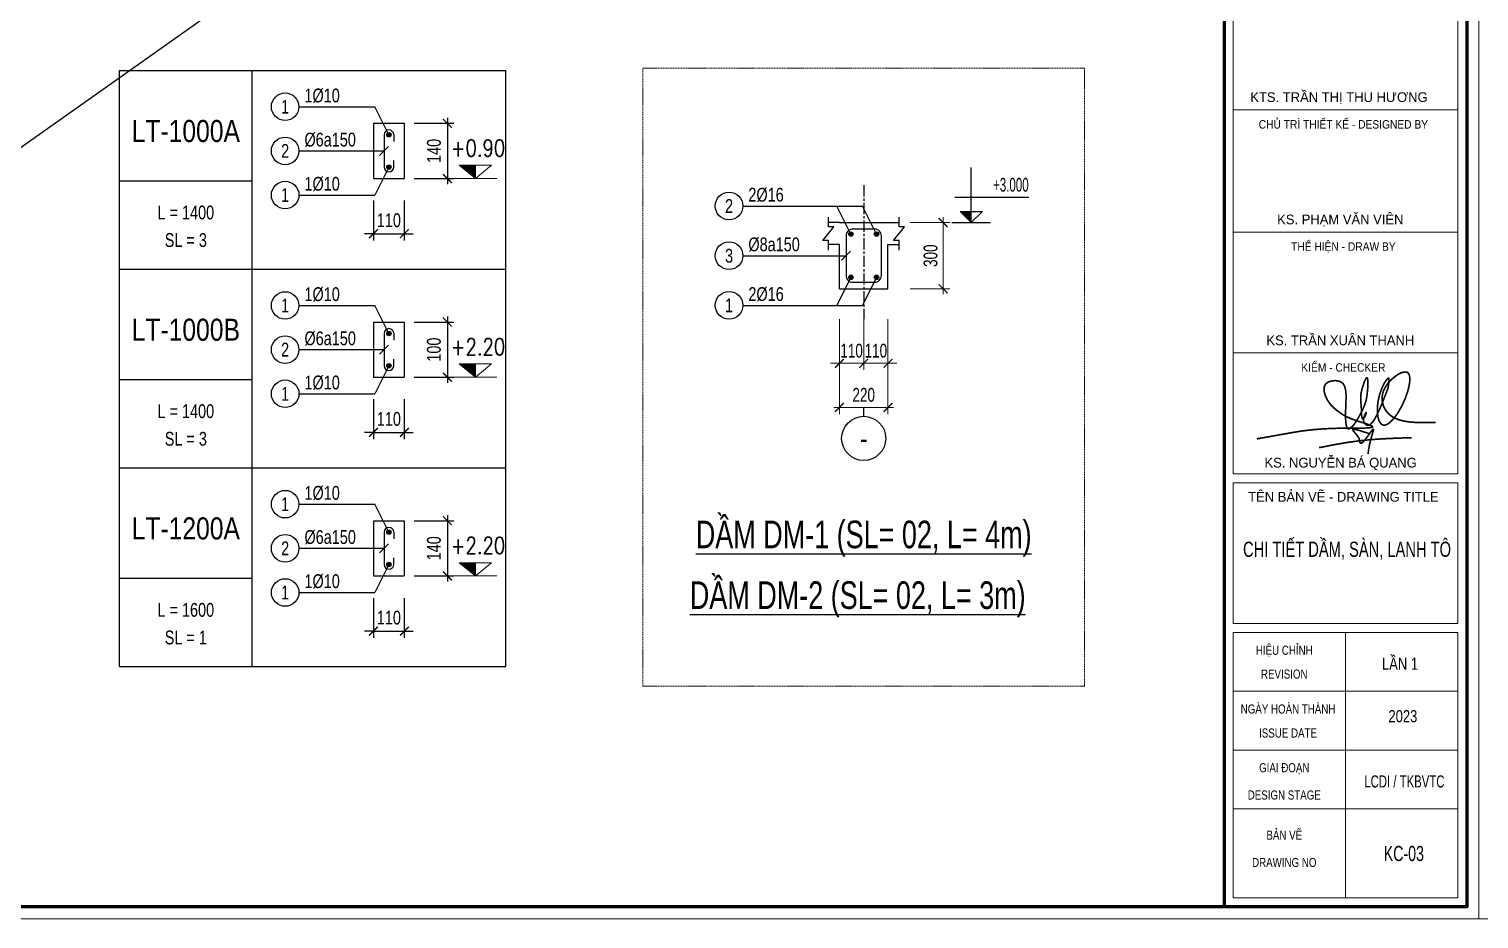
# Model space of a CAD drawing. Header units: millimetres. Extents: x 105214 to 359741, y -482084 to -322745.
# Drawn here: x 300403 to 313541, y -478817 to -470755 of the extents above; entities that cross this region are included whole.
import ezdxf
from ezdxf.enums import TextEntityAlignment as Align

# ---------------------------------------------------------------- set-up
doc = ezdxf.new("R2010")
doc.units = ezdxf.units.MM
doc.header["$LTSCALE"] = 20
doc.header["$MEASUREMENT"] = 0
doc.header["$PDMODE"] = 32
doc.linetypes.add('CENTER', pattern=[2, 1.25, -0.25, 0.25, -0.25])
doc.linetypes.add('HIDDEN', pattern=[0.375, 0.25, -0.125])
doc.layers.get('Defpoints').update_dxf_attribs({"color": 1})
for name, color, linetype in [('KCS_AXIS_CIRCLE', 1, 'Continuous'), ('KCS_AXIS_LABEL', 4, 'Continuous'), ('KCS_AXIS_SUB', 18, 'CENTER'), ('KCS_BORDER', 3, 'Continuous'), ('KCS_CHI', 1, 'Continuous'), ('KCS_DIM', 1, 'Continuous'), ('KCS_HATCH', 201, 'Continuous'), ('KCS_SNODE', 6, 'Continuous'), ('KCS_SOTHEP_CIRCLE', 1, 'Continuous'), ('KCS_SOTHEP_TEXT', 2, 'Continuous'), ('KCS_STEEL', 4, 'Continuous'), ('KCS_STIRRUP', 30, 'Continuous'), ('KCS_TEXT', 2, 'Continuous'), ('KCS_TEXT_TCK', 4, 'Continuous'), ('Khungten_LCDI', 7, 'Continuous')]:
    doc.layers.add(name, color=color, linetype=linetype)
doc.layers.add('KCS_Plotter', color=11, linetype='Continuous', plot=False)
for name, color, linetype, lineweight in [('LC Dim', 8, 'Continuous', 18), ('LC ISO', 153, 'Continuous', 13), ('LC MANH DUT', 35, 'HIDDEN', 5), ('LC Net dam 1', 30, 'Continuous', 30), ('LC Net thay', 7, 'Continuous', 25), ('LC Text1', 3, 'Continuous', 20), ('LC Text2', 7, 'Continuous', 25)]:
    doc.layers.add(name, color=color, linetype=linetype, lineweight=lineweight)
doc.styles.add('KCS_BIGTEXT', font='arial.ttf', dxfattribs={"width": 0.75})
doc.styles.add('KCS_SMTEXT', font='arial.ttf', dxfattribs={"width": 0.7})
doc.styles.add('Khungten', font='VHAVAN.TTF', dxfattribs={"width": 0.9, "height": 5000})
doc.styles.add('T1', font='Vnsimli.shx', dxfattribs={"width": 0.8})
doc.styles.add('Title', font='VHBLACK.TTF', dxfattribs={"width": 0.8})
doc.styles.add('VNAVANTH', font='VHAVANB.TTF', dxfattribs={"width": 0.6})
doc.dimstyles.new('KCS_DIM25', dxfattribs={"dimscale": 25, "dimtxt": 2.5, "dimasz": 1.6, "dimexe": 1.2, "dimexo": 0, "dimgap": 1, "dimtad": 1, "dimdec": 0, "dimzin": 0, "dimdsep": 46, "dimtxsty": 'KCS_SMTEXT', "dimblk": 'ARCHTICK', "dimcen": 0, "dimdle": 1, "dimclrd": 256, "dimclre": 256, "dimclrt": 2, "dimadec": 0, "dimazin": 0, "dimtfac": 1, "dimtdec": 0, "dimtix": 1, "dimtmove": 2, "dimatfit": 3, "dimfxl": 1, "dimtolj": 1, "dimtzin": 0, "dimarcsym": 0})

# ---------------------------------------------------------------- blocks, each defined once
blk = doc.blocks.new('NGUYEN BA QUANG')
at = {"layer": 'LC ISO', "const_width": 54}
for points in [[(-3416, -557, -0.001023), (-2231, -345, -0.008385), (-1869, -289, -0.026114), (-905, -212, -0.007166), (-491, -205, 0.001773), (-49, -203, 0.009736), (200, -197, 0.025773), (331, -186, 0.054465), (383, -173, 0.09183), (397, -166, 0.386262), (399, -152, 0.129793), (379, -135, 0.036801), (321, -108, 0.016128), (184, -59, -0.006736), (-183, 62, -0.023924), (-416, 154, -0.046785), (-684, 310, -0.041509), (-918, 503, -0.092678), (-1136, 813, -0.077778), (-1199, 1035, -0.070106), (-1196, 1141, -0.201572), (-1106, 1286, -0.091887), (-982, 1343, -0.118851), (-732, 1351, -0.227561), (-543, 1208, -0.055716), (-508, 1121, -0.035741), (-487, 1019, -0.022757), (-478, 904, -0.018678), (-477, 714, 0.005361), (-493, 294, 0.022501), (-487, 25, 0.024956), (-474, -85, 0.051878), (-451, -169, 0.084004), (-427, -209, 0.302699), (-372, -224, 0.091028), (-331, -204, 0.045769), (-285, -164, 0.031407), (-218, -87, 0.026473), (-114, 66, 0.038878), (124, 530, 0.063388), (207, 831, 0.030377), (243, 1236, 0.019395), (241, 1350, 0.050857), (231, 1429, 0.089259), (221, 1451, 0.446193), (202, 1454, 0.08967), (185, 1438, 0.048315), (156, 1388, 0.024568), (114, 1288, 0.037087), (24, 971, 0.06811), (7, 722, 0.007404), (19, 571, -0.009821), (27, 442, 0.013775), (38, 214, 0.023991), (46, 154, 0.068642), (58, 113, 0.168495), (71, 99, 0.190472), (82, 99, 0.135753), (102, 116, 0.042547), (133, 165, 0.037247), (185, 280, 0.083462), (192, 310, 0.752396), (189, 311, 0.077103), (170, 286, 0.067778), (106, 135, 0.079642), (97, 52, 0.07615), (107, 12, 0.090818), (168, -77, 0.162992), (233, -111, 0.134535), (287, -101, 0.046135), (315, -85, 0.0589), (372, -33, 0.033446), (431, 44, 0.020493), (492, 142, 0.018931), (584, 325, 0.012315), (712, 617, 0.006262), (906, 1114)], [(906, 1114, 0.006821), (929, 1272, 0.011774), (937, 1340, 0.026266), (938, 1394, 0.052103), (935, 1423, 0.076783), (930, 1436, 0.163971), (923, 1442, 0.170042), (914, 1442, 0.080479), (902, 1436, 0.05585), (881, 1417, 0.031056), (847, 1375, 0.025203), (791, 1286, 0.116129), (556, 476, 0.061974), (575, 166, 0.045365), (610, 47, 0.070676), (660, -41, 0.091415), (710, -86, 0.146905), (783, -104, 0.068448), (833, -95, 0.049636), (885, -72, 0.053986), (978, -6, 0.029209), (1056, 69, 0.021304), (1134, 162, 0.025491), (1250, 329, 0.068873), (1561, 1027, 0.01773), (1596, 1171, 0.037697), (1624, 1368, 0.029037), (1623, 1453, 0.04288), (1613, 1525, 0.066726), (1590, 1583, 0.100495), (1556, 1623, 0.111871), (1508, 1644, 0.054631), (1469, 1647, 0.041179), (1426, 1643, 0.04561), (1355, 1623, 0.04967), (1225, 1558, 0.109429), (829, 1164, 0.05047), (753, 1012, 0.368126), (1079, 156, 0.040655), (1223, 90, 0.031441), (1383, 42, 0.023503), (1557, 9, 0.017084), (1742, -10, 0.011936), (1936, -19, 0.009133), (2206, -21, 0.002915), (2480, -16)], [(274, -380, 0.002584), (99, -322, 0.004829), (-9, -289, 0.009549), (-104, -262, 0.02019), (-180, -245, 0.020391), (-210, -242, 0.037792), (-233, -241, 0.083891), (-249, -244, 0.129866), (-256, -250, 0.170647), (-258, -257, 0.074142), (-257, -264, 0.04333), (-253, -271, 0.038982), (-240, -290, 0.018381), (-209, -327, -0.006145), (-155, -388, -0.017161), (-112, -442, -0.029179), (-72, -502, -0.056277), (-39, -577, -0.025416), (-31, -610, -0.003247), (-24, -652, 0.033316), (-18, -677, 0.055631), (-12, -689, 0.087521), (-5, -698, 0.15828), (8, -703, 0.07777), (18, -702, 0.051495), (30, -698, 0.04838), (50, -685, 0.02792), (72, -667, 0.021215), (104, -635, 0.012757), (138, -596, 0.011354), (192, -528, 0.005945), (265, -430, -0.007904), (360, -301, -0.011483), (384, -270, -0.027823), (404, -249, -0.066961), (415, -240, -0.123545), (420, -238, -0.248584), (424, -240, -0.12084), (426, -246, -0.064597), (426, -260, -0.027008), (421, -289, -0.011306), (411, -326, -0.007085), (384, -419, 0.007773), (340, -569, 0.03162), (266, -923, 0.004795), (248, -1055)], [(-1368, -847, -0.004051), (-800, -737, -0.026384), (342, -582, -0.006339), (726, -556, -0.004215), (1111, -537, -0.002629), (1689, -517)]]:
    blk.add_lwpolyline(points, format="xyb", dxfattribs=at)
blk = doc.blocks.new('lcdi fix')
at = {"layer": 'Defpoints', "lineweight": 0}
blk.add_lwpolyline([(-1200, -14850), (-1200, 14850), (40800, 14850), (40800, -14850)], close=True, dxfattribs=at)
at = {"layer": 'Khungten_LCDI', "color": 5, "lineweight": 60}
blk.add_line((36600, 14650), (36600, -14650), dxfattribs=at)
at = {"layer": 'Khungten_LCDI', "color": 5, "lineweight": 25}
blk.add_line((40600, -14650), (40600, 14650), dxfattribs=at)
at = {"layer": 'Khungten_LCDI', "color": 9, "lineweight": 15}
for p, q in [((38600, -10133), (38600, -14500)), ((40450, -11100), (36750, -11100)), ((40450, -12067), (36750, -12067)), ((40450, -13033), (36750, -13033))]:
    blk.add_line(p, q, dxfattribs=at)
at = {"layer": 'Khungten_LCDI', "color": 5, "lineweight": 60}
blk.add_lwpolyline([(0, -14650), (0, 14650), (40600, 14650), (40600, -14650)], close=True, dxfattribs=at)
at = {"layer": 'Khungten_LCDI', "color": 9, "lineweight": 15}
for points in [[(36750, -1522), (40450, -1522), (40450, 446), (36750, 446)], [(36750, -1522), (40450, -1522), (40450, -3536), (36750, -3536)], [(36750, -1522), (40450, -1522), (40450, -3536), (36750, -3536)], [(36750, -5526), (40450, -5526), (40450, -3536), (36750, -3536)], [(36750, -7517), (40450, -7517), (40450, -5526), (36750, -5526)], [(36750, -9983), (40450, -9983), (40450, -7667), (36750, -7667)], [(36750, -14500), (40450, -14500), (40450, -10133), (36750, -10133)]]:
    blk.add_lwpolyline(points, close=True, dxfattribs=at)
at = {"layer": 'LC Net dam 1', "xscale": 0.4999997600305494, "yscale": 0.4999997600305494, "zscale": 0.4999997600305494}
blk.add_blockref('NGUYEN BA QUANG', (38848, -6664), dxfattribs=at)
at = {"color": 7}
for s, style, p in [('kts. trÇn thÞ thu h\xad¬ng', 'VNAVANTH', (38493, -1394)), ('Ks. ph¹m v¨n viªn', 'VNAVANTH', (38515, -3408)), ('Ks. trÇn xu©n thanh', 'VNAVANTH', (38515, -5399)), ('ks. nguyÔn b¸ quang', 'VNAVANTH', (38520, -7414)), ('tªn b¶n vÏ - drawing title', 'Khungten', (38566, -7977))]:
    blk.add_text(s, height=160, dxfattribs=dict(at, style=style)).set_placement(p, align=Align.CENTER)
for s, height, style, width, p in [('chñ tr× thiÕt kÕ - designed by', 140, 'Khungten', 0.9, (38566, -1832)), ('thÓ hiÖn - draw by', 140, 'Khungten', 0.9, (38566, -3845)), ('kiÓm - checker', 140, 'Khungten', 0.9, (38566, -5836)), ('hiÖu chØnh', 150, 'Khungten', 0.8, (37592, -10499)), ('revision', 150, 'Khungten', 0.8, (37592, -10891)), ('ngµy hoµn thµnh', 150, 'Khungten', 0.8, (37654, -11466)), ('issue date', 150, 'Khungten', 0.8, (37654, -11862)), ('giai ®o¹n', 150, 'Khungten', 0.8, (37592, -12433)), ('lcdi / tkbvtc', 200, 'Title', 0.7, (39571, -12684)), ('design stage', 150, 'Khungten', 0.8, (37592, -12883)), ('b¶n vÏ', 150, 'Khungten', 0.8, (37592, -13544)), ('drawing nO', 150, 'Khungten', 0.8, (37592, -13994))]:
    blk.add_text(s, height=height, dxfattribs=dict(at, style=style, width=width)).set_placement(p, align=Align.CENTER)
at = {"color": 7, "style": 'Khungten', "width": 0.8}
for tag, p in [('REVISION', (39499, -10746)), ('NGAYHT', (39546, -11609))]:
    blk.add_attdef(tag, text='', height=200, dxfattribs=at).set_placement(p, align=Align.CENTER)
at = {"layer": 'LC Text1', "style": 'Title', "width": 1.485915}
for tag, p, p2 in [('TENBANVE1', (36913, -8886), (40339, -8886)), ('TENBANVE2', (36913, -9562), (40339, -9562))]:
    blk.add_attdef(tag, text='', height=250, dxfattribs=at).set_placement(p, p2, align=Align.FIT)
at = {"layer": 'LC Text1', "style": 'Title', "width": 0.7}
blk.add_attdef('SOBANVE', text='', height=250, dxfattribs=at).set_placement((39562, -13896), align=Align.CENTER)
blk = doc.blocks.new('KCS_SNODE')
at = {"layer": 'KCS_SNODE'}
blk.add_hatch(color=256, dxfattribs=at).paths.add_polyline_path([(10, 0, 1), (-10, 0, 1)])
blk.add_circle((0, 0), 10, dxfattribs=at)
blk = doc.blocks.new('_ArchTick')
at = {"color": 0, "linetype": 'ByBlock', "const_width": 0.15}
blk.add_lwpolyline([(-0.5, -0.5), (0.5, 0.5)], dxfattribs=at)
blk = doc.blocks.new('LT_TYPE_3')
at = {"layer": 'KCS_BORDER'}
for p, q in [((0, 0), (1750, 0)), ((0, -900), (0, 0)), ((1750, -900), (1750, 0)), ((1150, -240), (1150, -490)), ((1150, -240), (1290, -240)), ((1290, -240), (1290, -490)), ((1150, -490), (1290, -490)), ((0, -900), (1750, -900))]:
    blk.add_line(p, q, dxfattribs=at)
at = {"layer": 'KCS_CHI'}
for p, q in [((600, -900), (600, 0)), ((812.5, -165), (1156.5, -165)), ((1220, -292), (1156.5, -165)), ((812.5, -365), (1198, -365)), ((1220, -438), (1156.5, -565)), ((0, -500), (600, -500)), ((812.6, -565), (1156.5, -565))]:
    blk.add_line(p, q, dxfattribs=at)
at = {"layer": 'KCS_CHI', "color": 3}
blk.add_line((1178, -385), (1218, -345), dxfattribs=at)
at = {"layer": 'KCS_DIM'}
for p, q in [((1335, -240), (1515, -240)), ((1485, -215), (1485, -515)), ((1335, -490), (1515, -490)), ((1150, -590), (1150, -770)), ((1290, -590), (1290, -770)), ((1150, -740), (1110, -740)), ((1150, -740), (1290, -740)), ((1290, -740), (1330, -740))]:
    blk.add_line(p, q, dxfattribs=at)
at = {"layer": 'KCS_SOTHEP_CIRCLE'}
for centre in [(750, -165), (750, -365), (750.1, -565)]:
    blk.add_circle(centre, 62.5, dxfattribs=at)
at = {"layer": 'KCS_STIRRUP'}
for p, q in [((1198, -292), (1198, -438)), ((1242, -292), (1242, -322)), ((1242, -438), (1242, -408))]:
    blk.add_line(p, q, dxfattribs=at)
for centre, start, end in [((1220, -292), 0, 180), ((1220, -438), 180, 0)]:
    blk.add_arc(centre, 22, start, end, dxfattribs=at)
at = {"layer": 'KCS_DIM', "xscale": 40, "yscale": 40, "zscale": 40}
for p, rotation in [((1485, -240), 90), ((1485, -490), 270), ((1290, -740), 180)]:
    blk.add_blockref('_ArchTick', p, dxfattribs=dict(at, rotation=rotation))
blk.add_blockref('_ArchTick', (1150, -740), dxfattribs=at)
at = {"layer": 'KCS_STEEL', "rotation": 270}
for p in [(1220, -292), (1220, -438)]:
    blk.add_blockref('KCS_SNODE', p, dxfattribs=at)
at = {"layer": 'KCS_SOTHEP_TEXT', "style": 'KCS_SMTEXT', "width": 0.75}
for s, p in [('1', (750, -165)), ('2', (750, -365)), ('1', (750.1, -565))]:
    blk.add_text(s, height=62.5, dxfattribs=at).set_placement(p, align=Align.MIDDLE_CENTER)
at = {"layer": 'KCS_TEXT', "style": 'KCS_SMTEXT', "width": 0.75}
for tag, p in [('LT_STEEL_1A', (837.5, -145)), ('LT_STEEL_2', (837.5, -345)), ('LT_STEEL_1', (837.5, -545))]:
    blk.add_attdef(tag, p, '', height=62.5, dxfattribs=at)
blk.add_attdef('LT_H', text='', height=62.5, rotation=90, dxfattribs=at).set_placement((1455, -365), align=Align.CENTER)
for tag, p in [('LT_L', (300, -675)), ('LT_B', (1220, -710)), ('LT_SL', (300, -800))]:
    blk.add_attdef(tag, text='', height=62.5, dxfattribs=at).set_placement(p, align=Align.CENTER)
at = {"layer": 'KCS_TEXT_TCK', "color": 4, "style": 'KCS_BIGTEXT', "width": 0.8}
blk.add_attdef('LT_NAME', text='', height=100, dxfattribs=at).set_placement((300, -324.8), align=Align.CENTER)
blk = doc.blocks.new('Caodo1')
at = {"layer": 'LC Text1'}
blk.add_hatch(color=256, dxfattribs=at).paths.add_polyline_path([(0, 200), (0, 0), (243, 200)])
for p, q in [((324, 0), (-324, 0)), ((0, 0), (0, 200))]:
    blk.add_line(p, q, dxfattribs=at)
blk.add_lwpolyline([(-243, 200), (243, 200), (0, 0), (0, 0)], close=True, dxfattribs=at)
at = {"layer": 'LC Text1', "style": 'T1', "width": 0.8}
blk.add_attdef('%%P0,00', text='', height=250, dxfattribs=at).set_placement((-39, 460), align=Align.MIDDLE_CENTER)
blk = doc.blocks.new('*D307')
at = {"layer": 'Defpoints', "color": 0, "ltscale": 2, "transparency": 16777216}
for p in [(307391.8, -472085.8), (307501.8, -472085.8), (307501.8, -472285.8)]:
    blk.add_point(p, dxfattribs=at)
at = {"layer": 'KCS_DIM', "lineweight": -2, "ltscale": 2, "transparency": 16777216}
for p, q in [((307391.8, -472085.8), (307391.8, -472315.8)), ((307501.8, -472085.8), (307501.8, -472315.8)), ((307391.8, -472285.8), (307351.8, -472285.8)), ((307391.8, -472285.8), (307501.8, -472285.8)), ((307501.8, -472285.8), (307541.8, -472285.8))]:
    blk.add_line(p, q, dxfattribs=at)
at = {"layer": 'KCS_DIM', "lineweight": -2, "ltscale": 2, "transparency": 16777216, "xscale": 40, "yscale": 40, "zscale": 40}
blk.add_blockref('_ArchTick', (307391.8, -472285.8), dxfattribs=at)
at = {"layer": 'KCS_DIM', "lineweight": -2, "ltscale": 2, "transparency": 16777216, "xscale": 40, "yscale": 40, "zscale": 40, "rotation": 180}
blk.add_blockref('_ArchTick', (307501.8, -472285.8), dxfattribs=at)
at = {"layer": 'KCS_DIM', "color": 2, "ltscale": 2, "transparency": 16777216, "insert": (307446.8, -472228.8), "char_height": 62.5, "attachment_point": 5, "style": 'KCS_SMTEXT'}
blk.add_mtext('\\A1;110', dxfattribs=at)
blk = doc.blocks.new('*D308')
at = {"layer": 'Defpoints', "color": 0, "ltscale": 2, "transparency": 16777216}
for p in [(307501.8, -472085.8), (307611.8, -472085.8), (307501.8, -472285.8)]:
    blk.add_point(p, dxfattribs=at)
at = {"layer": 'KCS_DIM', "lineweight": -2, "ltscale": 2, "transparency": 16777216}
for p, q in [((307501.8, -472085.8), (307501.8, -472315.8)), ((307611.8, -472085.8), (307611.8, -472315.8)), ((307501.8, -472285.8), (307461.8, -472285.8)), ((307611.8, -472285.8), (307501.8, -472285.8)), ((307611.8, -472285.8), (307651.8, -472285.8))]:
    blk.add_line(p, q, dxfattribs=at)
at = {"layer": 'KCS_DIM', "lineweight": -2, "ltscale": 2, "transparency": 16777216, "xscale": 40, "yscale": 40, "zscale": 40}
blk.add_blockref('_ArchTick', (307501.8, -472285.8), dxfattribs=at)
at = {"layer": 'KCS_DIM', "lineweight": -2, "ltscale": 2, "transparency": 16777216, "xscale": 40, "yscale": 40, "zscale": 40, "rotation": 180}
blk.add_blockref('_ArchTick', (307611.8, -472285.8), dxfattribs=at)
at = {"layer": 'KCS_DIM', "color": 2, "ltscale": 2, "transparency": 16777216, "insert": (307556.8, -472228.8), "char_height": 62.5, "attachment_point": 5, "style": 'KCS_SMTEXT'}
blk.add_mtext('\\A1;110', dxfattribs=at)
blk = doc.blocks.new('*D309')
at = {"layer": 'Defpoints', "color": 0, "ltscale": 2, "transparency": 16777216}
for p in [(307391.8, -472085.8), (307611.8, -472085.8), (307611.8, -472485.8)]:
    blk.add_point(p, dxfattribs=at)
at = {"layer": 'KCS_DIM', "lineweight": -2, "ltscale": 2, "transparency": 16777216}
for p, q in [((307391.8, -472085.8), (307391.8, -472515.8)), ((307611.8, -472085.8), (307611.8, -472515.8)), ((307366.8, -472485.8), (307636.8, -472485.8))]:
    blk.add_line(p, q, dxfattribs=at)
at = {"layer": 'KCS_DIM', "lineweight": -2, "ltscale": 2, "transparency": 16777216, "xscale": 40, "yscale": 40, "zscale": 40, "rotation": 180}
blk.add_blockref('_ArchTick', (307391.8, -472485.8), dxfattribs=at)
at = {"layer": 'KCS_DIM', "lineweight": -2, "ltscale": 2, "transparency": 16777216, "xscale": 40, "yscale": 40, "zscale": 40}
blk.add_blockref('_ArchTick', (307611.8, -472485.8), dxfattribs=at)
at = {"layer": 'KCS_DIM', "color": 2, "ltscale": 2, "transparency": 16777216, "insert": (307501.8, -472428.8), "char_height": 62.5, "attachment_point": 5, "style": 'KCS_SMTEXT'}
blk.add_mtext('\\A1;220', dxfattribs=at)
blk = doc.blocks.new('*D310')
at = {"layer": 'Defpoints', "color": 0, "ltscale": 2, "transparency": 16777216}
for p in [(307711.8, -471648.3), (307711.8, -471948.3), (307861.8, -471948.3)]:
    blk.add_point(p, dxfattribs=at)
at = {"layer": 'KCS_DIM', "lineweight": -2, "ltscale": 2, "transparency": 16777216}
for p, q in [((307711.8, -471648.3), (307891.8, -471648.3)), ((307861.8, -471623.3), (307861.8, -471973.3)), ((307711.8, -471948.3), (307891.8, -471948.3))]:
    blk.add_line(p, q, dxfattribs=at)
at = {"layer": 'KCS_DIM', "lineweight": -2, "ltscale": 2, "transparency": 16777216, "xscale": 40, "yscale": 40, "zscale": 40}
for p, rotation in [((307861.8, -471648.3), 90), ((307861.8, -471948.3), 270)]:
    blk.add_blockref('_ArchTick', p, dxfattribs=dict(at, rotation=rotation))
at = {"layer": 'KCS_DIM', "color": 2, "ltscale": 2, "transparency": 16777216, "insert": (307804.8, -471798.3), "char_height": 62.5, "attachment_point": 5, "rotation": 90, "style": 'KCS_SMTEXT'}
blk.add_mtext('\\A1;300', dxfattribs=at)
blk = doc.blocks.new('COS_CD')
at = {"layer": 'KCS_HATCH'}
blk.add_hatch(color=256, dxfattribs=at).paths.add_polyline_path([(37.5, 50), (87.5, 0), (87.5, 50)])
at = {"layer": 'KCS_CHI'}
for p, q in [((0, 0), (175, 0)), ((37.5, 50), (137.5, 50)), ((87.5, 0), (37.5, 50)), ((87.5, 0), (87.5, 50)), ((87.5, 0), (137.5, 50))]:
    blk.add_line(p, q, dxfattribs=at)
blk = doc.blocks.new('AAAA')
at = {"layer": 'KCS_AXIS_CIRCLE', "ltscale": 2}
blk.add_line((0, -440), (0, -400), dxfattribs=at)
blk.add_circle((0, -540), 100, dxfattribs=at)
at = {"layer": 'KCS_AXIS_SUB', "ltscale": 2}
blk.add_line((0, 606.25), (0, 0), dxfattribs=at)
at = {"layer": 'KCS_BORDER', "ltscale": 2}
for p, q in [((-110, 437.5), (-160, 437.5)), ((-110, 437.5), (110, 437.5)), ((110, 437.5), (160, 437.5)), ((-110, 337.5), (-160, 337.5)), ((-110, 137.5), (-110, 337.5)), ((110, 137.5), (110, 337.5)), ((110, 337.5), (160, 337.5)), ((-110, 137.5), (110, 137.5))]:
    blk.add_line(p, q, dxfattribs=at)
at = {"layer": 'KCS_CHI', "ltscale": 2}
for p, q in [((487.5, 437.5), (487.5, 687.5)), ((412.5, 552.5), (747.5, 552.5)), ((-547.5, 512.5), (-5.5, 512.5)), ((-58, 385.5), (-121.5, 512.5)), ((58, 385.5), (-5.5, 512.5)), ((-547.5, 287.5), (-80, 287.5)), ((-58, 189.5), (-121.5, 62.5)), ((58, 189.5), (-5.5, 62.5)), ((-547.5, 62.5), (-5.5, 62.5))]:
    blk.add_line(p, q, dxfattribs=at)
at = {"layer": 'KCS_CHI', "color": 3, "ltscale": 2}
blk.add_line((-100, 267.5), (-60, 307.5), dxfattribs=at)
at = {"layer": 'KCS_CHI', "ltscale": 2}
for points in [[(-160, 312.5), (-160, 356.25), (-185, 356.25), (-135, 418.75), (-160, 418.75), (-160, 462.5)], [(160, 312.5), (160, 356.25), (135, 356.25), (185, 418.75), (160, 418.75), (160, 462.5)]]:
    blk.add_lwpolyline(points, dxfattribs=at)
at = {"layer": 'KCS_SOTHEP_CIRCLE', "ltscale": 2}
for centre in [(-610, 512.5), (-610, 287.5), (-610, 62.5)]:
    blk.add_circle(centre, 62.5, dxfattribs=at)
at = {"layer": 'KCS_STIRRUP', "ltscale": 2}
blk.add_lwpolyline([(-80, 377.5), (-80, 197.5, 0.4142136), (-50, 167.5), (50, 167.5, 0.4142136), (80, 197.5), (80, 377.5, 0.4142136), (50, 407.5), (-50, 407.5, 0.4142136), (-80, 377.5)], format="xyb", dxfattribs=at)
at = {"layer": 'KCS_CHI'}
blk.add_blockref('COS_CD', (400, 437.5), dxfattribs=at)
at = {"layer": 'KCS_STEEL'}
for p in [(-58, 385.5), (58, 385.5), (-58, 189.5), (58, 189.5)]:
    blk.add_blockref('KCS_SNODE', p, dxfattribs=at)
at = {"layer": 'KCS_AXIS_LABEL', "ltscale": 2, "style": 'KCS_SMTEXT', "width": 0.75}
blk.add_text('-', height=100, dxfattribs=at).set_placement((0, -540), align=Align.MIDDLE_CENTER)
at = {"layer": 'KCS_SOTHEP_TEXT', "ltscale": 2, "style": 'KCS_SMTEXT', "width": 0.75}
for s, p in [('2', (-610, 512.5)), ('3', (-610, 287.5)), ('1', (-610, 62.5))]:
    blk.add_text(s, height=62.5, dxfattribs=at).set_placement(p, align=Align.MIDDLE_CENTER)
at = {"layer": 'KCS_TEXT', "ltscale": 2, "style": 'KCS_SMTEXT', "width": 0.75}
for s, p in [('2%%c16', (-522.5, 532.5)), ('%%C8a150', (-522.5, 307.5)), ('2%%c16', (-522.5, 82.5))]:
    blk.add_text(s, height=62.5, dxfattribs=at).set_placement(p)
at = {"layer": 'KCS_TEXT', "ltscale": 2, "style": 'KCS_SMTEXT', "width": 0.6}
blk.add_text('+3.000', height=62.5, dxfattribs=at).set_placement((747.5, 577.5), align=Align.RIGHT)
at = {"layer": 'KCS_TEXT_TCK', "ltscale": 2, "style": 'KCS_SMTEXT', "width": 0.7}
for s, p in [('%%uDẦM DM-1 (SL= 02, L= 4m)', (0, -1037.5)), ('%%uDẦM DM-2 (SL= 02, L= 3m)', (-27, -1312.5))]:
    blk.add_text(s, height=125, dxfattribs=at).set_placement(p, align=Align.CENTER)
at = {"layer": 'KCS_DIM', "ltscale": 2}
dim = blk.add_linear_dim(base=(360, 137.5), p1=(210, 437.5), p2=(210, 137.5), angle=90, dimstyle='KCS_DIM25', dxfattribs=at)
dim.commit()
dim.dimension.update_dxf_attribs({"geometry": '*D310', "text_midpoint": (303.07, 287.5), "insert": (-307501.75, 472085.75)})
for base, p1, p2, picture, middle in [((0, -200), (-110, 0), (0, 0), '*D307', (-55, -143.09)), ((110, -400), (-110, 0), (110, 0), '*D309', (0, -343.09)), ((0, -200), (110, 0), (0, 0), '*D308', (55, -143.09))]:
    dim = blk.add_linear_dim(base=base, p1=p1, p2=p2, dimstyle='KCS_DIM25', dxfattribs=at)
    dim.commit()
    dim.dimension.update_dxf_attribs({"geometry": picture, "text_midpoint": middle, "insert": (-307501.75, 472085.75)})

msp = doc.modelspace()

# ---------------------------------------------------------------- linework, layer by layer
at = {"layer": 'KCS_Plotter', "ltscale": 2}
msp.add_line((290441.3, -478816.8), (313541.3, -462481.8), dxfattribs=at)
at = {"layer": 'LC MANH DUT', "ltscale": 2}
msp.add_lwpolyline([(305966, -471108), (309966, -471108), (309966, -476708), (305966, -476708), (305966, -471108)], dxfattribs=at)

# ---------------------------------------------------------------- block references
at = {"layer": 'KCS_BORDER', "xscale": 2, "yscale": 2, "zscale": 2}
for p, values in [((301223.5, -471129), {'LT_STEEL_2': '%%c6a150', 'LT_STEEL_1': '1%%c10', 'LT_B': '110', 'LT_H': '140', 'LT_SL': 'SL = 3', 'LT_L': 'L = 1400', 'LT_NAME': 'LT-1000A', 'LT_STEEL_1A': '1%%c10'}), ((301223.5, -472929), {'LT_STEEL_2': '%%c6a150', 'LT_STEEL_1': '1%%c10', 'LT_B': '110', 'LT_H': '100', 'LT_SL': 'SL = 3', 'LT_L': 'L = 1400', 'LT_NAME': 'LT-1000B', 'LT_STEEL_1A': '1%%c10'}), ((301223.5, -474729), {'LT_STEEL_2': '%%c6a150', 'LT_STEEL_1': '1%%c10', 'LT_B': '110', 'LT_H': '140', 'LT_SL': 'SL = 1', 'LT_L': 'L = 1600', 'LT_NAME': 'LT-1200A', 'LT_STEEL_1A': '1%%c10'})]:
    msp.add_blockref('LT_TYPE_3', p, dxfattribs=at).add_auto_attribs(values)
at = {"layer": 'LC Dim', "xscale": 2, "yscale": 2, "zscale": 2}
msp.add_blockref('AAAA', (307966, -473383), dxfattribs=at)
at = {"layer": 'LC Net thay'}
ref = msp.add_blockref('lcdi fix', (291101.3, -470649.3), dxfattribs=dict(at, xscale=0.55, yscale=0.55, zscale=0.55))
ref.add_attrib('NGAYHT', '2023', dxfattribs={"layer": 'LC Text1', "height": 110, "style": 'Khungten', "width": 0.8}).set_placement((312851.7, -477034.4), align=Align.CENTER)
ref.add_attrib('REVISION', 'lÇn 1', dxfattribs={"layer": 'LC Text1', "height": 110, "style": 'Khungten', "width": 0.8}).set_placement((312825.7, -476559.7), align=Align.CENTER)
ref.add_attrib('SOBANVE', 'KC-03', dxfattribs={"layer": 'LC Text1', "height": 137.5, "style": 'Title', "width": 0.7}).set_placement((312860.4, -478292.2), align=Align.CENTER)
ref.add_attrib('TENBANVE1', 'CHI TIÕT DÇM, SµN, LANH T¤', dxfattribs={"layer": 'LC Text1', "height": 137.5, "style": 'Title', "width": 0.613514}).set_placement((311403.3, -475536.4), (313287.9, -475536.4), align=Align.FIT)
at = {"layer": 'LC Net thay', "xscale": 0.55, "yscale": 0.55, "zscale": 0.55}
msp.add_blockref('lcdi fix', (314201.3, -470649.3), dxfattribs=at)
at = {"layer": 'LC Text1'}
ref = msp.add_blockref('Caodo1', (304447.7, -472109), dxfattribs=dict(at, xscale=-0.6, yscale=0.6, zscale=0.6))
ref.add_attrib('%%P0,00', '+0.90', dxfattribs={"layer": 'LC Text2', "color": 4, "height": 150, "style": 'T1', "width": 0.8}).set_placement((304471.1, -471833.3), align=Align.MIDDLE_CENTER)
ref = msp.add_blockref('Caodo1', (304447.7, -473909), dxfattribs=dict(at, xscale=-0.6, yscale=0.6, zscale=0.6))
ref.add_attrib('%%P0,00', '+2.20', dxfattribs={"layer": 'LC Text2', "color": 4, "height": 150, "style": 'T1', "width": 0.8}).set_placement((304471.1, -473633.3), align=Align.MIDDLE_CENTER)
ref = msp.add_blockref('Caodo1', (304447.7, -475709), dxfattribs=dict(at, xscale=-0.6, yscale=0.6, zscale=0.6))
ref.add_attrib('%%P0,00', '+2.20', dxfattribs={"layer": 'LC Text2', "color": 4, "height": 150, "style": 'T1', "width": 0.8}).set_placement((304471.1, -475433.3), align=Align.MIDDLE_CENTER)

doc.saveas('drawing.dxf')
